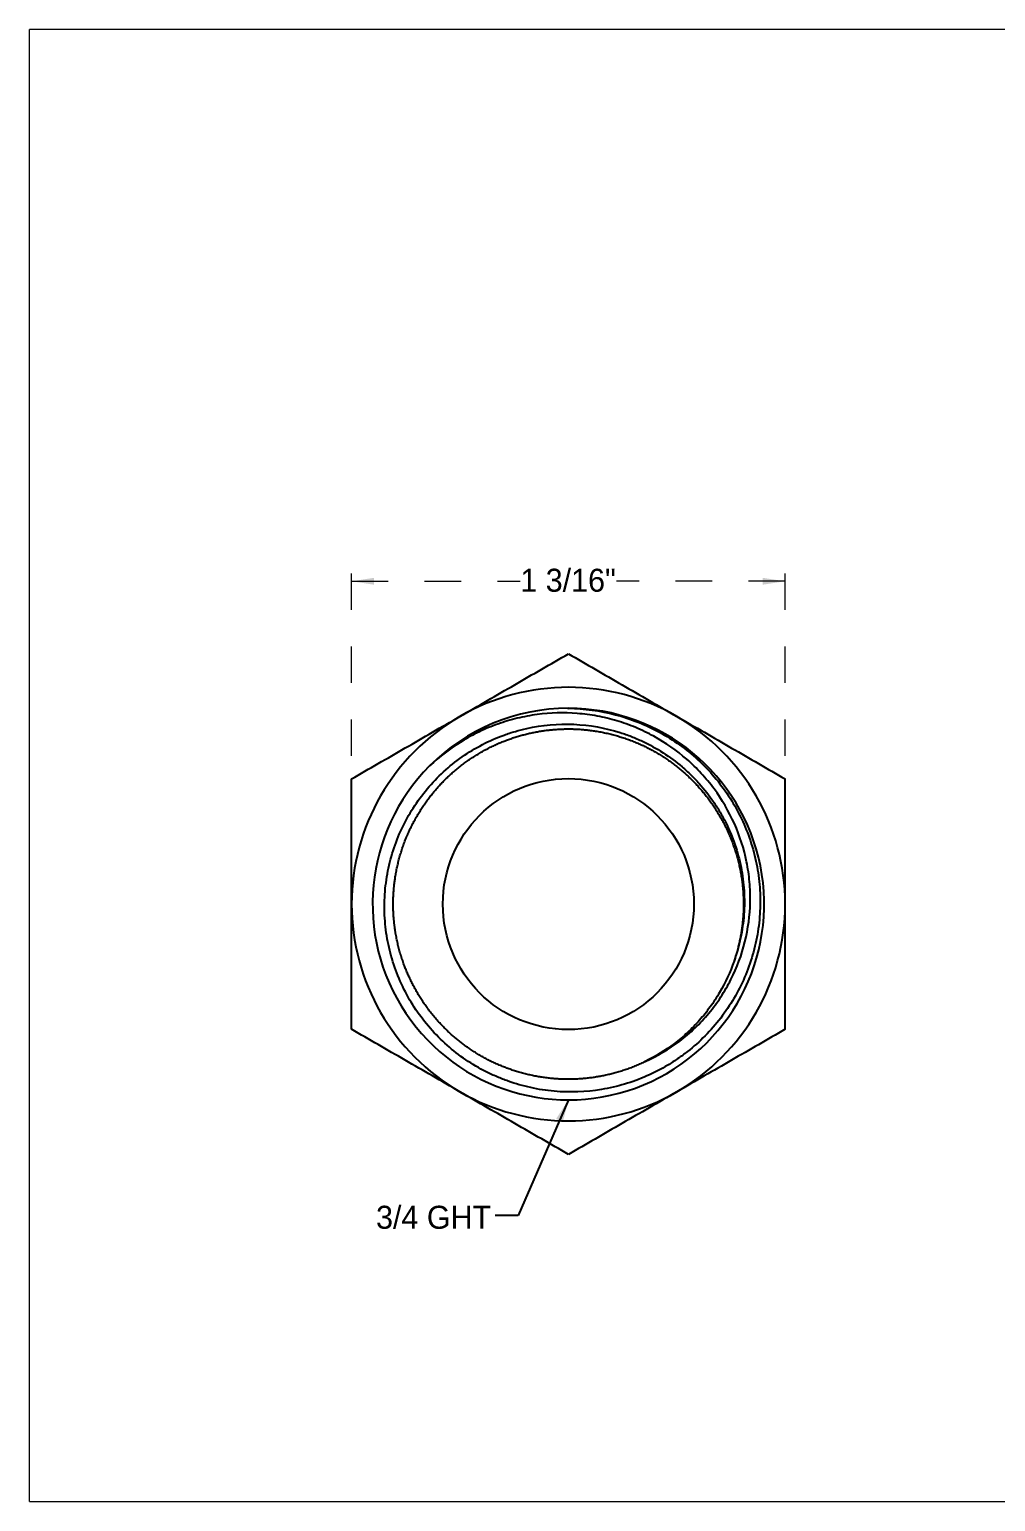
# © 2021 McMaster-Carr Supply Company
# Model space of a CAD drawing. Header units: inches. Extents: x 0.13 to 5.42, y 0.13 to 4.16.
# Drawn here: x 0.126 to 2.772, y 0.126 to 4.158 of the extents above; entities that cross this region are included whole.
import ezdxf

# ---------------------------------------------------------------- set-up
doc = ezdxf.new("R2010")
doc.units = ezdxf.units.IN
doc.header["$LTSCALE"] = 0.50402
doc.header["$MEASUREMENT"] = 0
doc.linetypes.add('SLD-Dashed', pattern=[0.075, 0.05, -0.025])
doc.linetypes.add('SLD-Solid', pattern=[0])
doc.styles.add('SLDTEXTSTYLE0', font='ARIAL.TTF', dxfattribs={"width": 0.948})
doc.styles.get("Standard").update_dxf_attribs({"font": 'ARIAL.TTF'})
doc.dimstyles.new('SLDDIMSTYLE0', dxfattribs={"dimtxt": 0.061157, "dimasz": 0.061157, "dimexe": 0, "dimexo": 0.0625, "dimgap": 0.015289, "dimtad": 0, "dimtih": 1, "dimtoh": 1, "dimdec": 6, "dimrnd": 1e-09, "dimzin": 12, "dimdsep": 46, "dimtxsty": 'SLDTEXTSTYLE0', "dimsah": 1, "dimcen": 0.09, "dimadec": 0, "dimazin": 3, "dimtfac": 1, "dimtdec": 4, "dimtofl": 0, "dimtmove": 0, "dimatfit": 3, "dimfxl": 0, "dimfrac": 2, "dimtolj": 1, "dimtzin": 12, "dimarcsym": 0})
doc.dimstyles.new('SLDDIMSTYLE1', dxfattribs={"dimtxt": 0.18, "dimasz": 0.061157, "dimexe": 0, "dimexo": 0.0625, "dimgap": 0, "dimtad": 0, "dimtih": 1, "dimtoh": 1, "dimdec": 0, "dimrnd": 1e-09, "dimzin": 0, "dimdsep": 46, "dimtxsty": 'Standard', "dimsah": 1, "dimcen": 0.09, "dimadec": 0, "dimazin": 0, "dimtfac": 0.061157, "dimtdec": 0, "dimtofl": 0, "dimtmove": 0, "dimatfit": 3, "dimfxl": 0, "dimfrac": 2, "dimtolj": 1, "dimtzin": 0, "dimarcsym": 0})

# ---------------------------------------------------------------- blocks, each defined once
blk = doc.blocks.new('_D')
at = {"color": 7, "linetype": 'SLD-Dashed', "lineweight": 18}
for p, q in [((1.0083, 2.1683), (1.0083, 2.6782)), ((2.1958, 2.1683), (2.1958, 2.6782)), ((1.0083, 2.6467), (1.4705, 2.6467)), ((2.1958, 2.6467), (1.7338, 2.6467))]:
    blk.add_line(p, q, dxfattribs=at)
for points in [[(1.0083, 2.6467), (1.0695, 2.6373), (1.0695, 2.6561)], [(2.1958, 2.6467), (2.1347, 2.6561), (2.1347, 2.6373)]]:
    blk.add_solid(points, dxfattribs=at)
at = {"color": 7, "linetype": 'SLD-Dashed', "lineweight": 18, "insert": (1.4705, 2.681), "char_height": 0.063, "attachment_point": 1, "style": 'SLDTEXTSTYLE0'}
blk.add_mtext('1 3/16"', dxfattribs=at)

msp = doc.modelspace()

# ---------------------------------------------------------------- linework, layer by layer
at = {"color": 7, "linetype": 'SLD-Solid', "lineweight": 18}
for p, q in [((0.126005, 0.126005), (0.126005, 4.158165)), ((5.418215, 4.158165), (0.126005, 4.158165)), ((0.126005, 0.126005), (5.418215, 0.126005))]:
    msp.add_line(p, q, dxfattribs=at)
at = {"color": 7, "linetype": 'SLD-Solid', "lineweight": 25}
for p, q in [((1.6006058, 2.2986788), (1.6036404, 2.2986608)), ((2.0791102, 1.8137413), (2.0796212, 1.8084224)), ((2.0570649, 1.6103104), (2.0558059, 1.6064981)), ((2.0573564, 1.6111929), (2.0570605, 1.6103225)), ((1.9792402, 1.4659754), (1.9763686, 1.4622921)), ((1.8178754, 1.333998), (1.8112875, 1.3307041))]:
    msp.add_line(p, q, dxfattribs=at)
msp.add_circle((1.6020897, 1.7624499), 0.34375, dxfattribs=at)
for radius, start, end in [(0.59375, 60, 120), (0.53625, 135.1117082, 90), (0.53625, 90, 135.1117082), (0.59375, 120, 180), (0.59375, 0, 60), (0.59375, 180, 240), (0.59375, 300, 0), (0.59375, 240, 300)]:
    msp.add_arc((1.6020897, 1.7624499), radius, start, end, dxfattribs=at)
for points, knots in [([(1.3052147, 2.2766525), (1.3304095, 2.2911987), (1.3557173, 2.3058102), (1.4057815, 2.3347147), (1.4306461, 2.3490703), (1.5047984, 2.3918821), (1.5536461, 2.4200844), (1.6020897, 2.4480533)], [0, 0, 0, 0, 0.25, 0.25, 0.5, 0.5, 1, 1, 1, 1]), ([(1.6020897, 2.4480533), (1.6506546, 2.4200144), (1.6995742, 2.3917706), (1.7984361, 2.3346927), (1.848386, 2.3058541), (1.8989647, 2.2766525)], [0, 0, 0, 0, 0.5, 0.5, 1, 1, 1, 1]), ([(1.6020897, 2.2986999), (1.645797, 2.2981561), (1.6887564, 2.2923343), (1.752079, 2.2757208), (1.7727532, 2.2689102), (1.8128622, 2.252958), (1.8323633, 2.2437991), (1.8702582, 2.2231146), (1.8887272, 2.2115345), (1.924172, 2.1861428), (1.9409482, 2.172483), (1.97266, 2.1432893), (1.9875973, 2.127757), (2.0156151, 2.0948015), (2.0287753, 2.0772458), (2.0645567, 2.0228009), (2.0836476, 1.9841702), (2.1051574, 1.922732), (2.1111193, 1.9015982), (2.1202625, 1.8592921), (2.1235049, 1.8379835), (2.1273652, 1.7950594), (2.1279832, 1.7734439), (2.1265074, 1.7298956), (2.1244059, 1.7081465), (2.1175826, 1.6653496), (2.1128585, 1.6442008), (2.1007539, 1.6024089), (2.0933542, 1.5817778), (2.0676876, 1.5222015), (2.0458862, 1.4849938), (1.992617, 1.415751), (1.9621854, 1.3850877), (1.9197086, 1.3517108), (1.9109862, 1.345283), (1.8930746, 1.3329366), (1.88386, 1.3270063), (1.8558846, 1.3102289), (1.8366931, 1.3003138), (1.7972577, 1.2829529), (1.7770137, 1.2755071), (1.7354528, 1.2631327), (1.7140428, 1.2582067), (1.6499467, 1.2476605), (1.6068711, 1.2459879), (1.5417264, 1.2517692), (1.520173, 1.2550866), (1.4780065, 1.264324), (1.4572929, 1.2702523), (1.4267778, 1.281112), (1.4166988, 1.2850607), (1.3967302, 1.2936282), (1.386806, 1.2982657), (1.3576711, 1.3130331), (1.3390524, 1.3240201), (1.3033753, 1.3482085), (1.2863164, 1.3614095), (1.2538049, 1.3900898), (1.238291, 1.4056584), (1.1954704, 1.4545356), (1.1713904, 1.4902938), (1.1421058, 1.5487867), (1.1336268, 1.5688749), (1.1193959, 1.6096324), (1.1136011, 1.6303894), (1.1069158, 1.6620992), (1.105022, 1.6727648), (1.1019169, 1.6942916), (1.1007048, 1.7051864), (1.0981514, 1.7377275), (1.0978643, 1.7593361), (1.1000403, 1.8023867), (1.1025034, 1.8238289), (1.1102384, 1.8665432), (1.1155482, 1.8878599), (1.1352741, 1.9497117), (1.15353, 1.9887917), (1.2006077, 2.0624915), (1.228401, 2.0955062), (1.2762409, 2.1394009), (1.2933634, 2.1531701), (1.3289019, 2.1780974), (1.3473488, 2.1893002), (1.3855697, 2.2092365), (1.4053436, 2.21797), (1.436031, 2.2291604), (1.4464482, 2.2325729), (1.4673079, 2.2386525), (1.4777885, 2.2413351), (1.5304407, 2.2529997), (1.5733983, 2.2568351), (1.6607355, 2.2529834), (1.7031078, 2.2453707), (1.7545136, 2.2290132), (1.7647155, 2.225394), (1.784957, 2.2174434), (1.795025, 2.2130964), (1.824539, 2.199168), (1.8434227, 2.1886633), (1.8796489, 2.1652818), (1.8969932, 2.1524079), (1.9218109, 2.1312534), (1.9299112, 2.1238651), (1.9454975, 2.1086558), (1.9529981, 2.1008263), (1.9746411, 2.0766781), (1.9879286, 2.0597025), (2.0061541, 2.0329287), (2.011944, 2.0237849), (2.022943, 2.0050511), (2.02817, 1.995423), (2.0525378, 1.9466861), (2.0665176, 1.9058907), (2.0791993, 1.8419868), (2.082003, 1.8201925), (2.0846184, 1.7770002), (2.0844712, 1.7554377), (2.0812863, 1.7123795), (2.0782333, 1.6908128), (2.0691648, 1.6480647), (2.0632048, 1.6270832), (2.0558059, 1.6064981)], [0, 0, 0, 0, 0.03125, 0.03125, 0.046875, 0.046875, 0.0625, 0.0625, 0.078125, 0.078125, 0.09375, 0.09375, 0.109375, 0.109375, 0.125, 0.125, 0.15625, 0.15625, 0.171875, 0.171875, 0.1875, 0.1875, 0.203125, 0.203125, 0.21875, 0.21875, 0.234375, 0.234375, 0.25, 0.25, 0.28125, 0.28125, 0.3125, 0.3125, 0.3203125, 0.3203125, 0.328125, 0.328125, 0.34375, 0.34375, 0.359375, 0.359375, 0.375, 0.375, 0.40625, 0.40625, 0.421875, 0.421875, 0.4375, 0.4375, 0.4453125, 0.4453125, 0.453125, 0.453125, 0.46875, 0.46875, 0.484375, 0.484375, 0.5, 0.5, 0.53125, 0.53125, 0.546875, 0.546875, 0.5625, 0.5625, 0.5703125, 0.5703125, 0.578125, 0.578125, 0.59375, 0.59375, 0.609375, 0.609375, 0.625, 0.625, 0.65625, 0.65625, 0.6875, 0.6875, 0.703125, 0.703125, 0.71875, 0.71875, 0.734375, 0.734375, 0.7421875, 0.7421875, 0.75, 0.75, 0.78125, 0.78125, 0.8125, 0.8125, 0.8203125, 0.8203125, 0.828125, 0.828125, 0.84375, 0.84375, 0.859375, 0.859375, 0.8671875, 0.8671875, 0.875, 0.875, 0.890625, 0.890625, 0.8984375, 0.8984375, 0.90625, 0.90625, 0.9375, 0.9375, 0.953125, 0.953125, 0.96875, 0.96875, 0.984375, 0.984375, 1, 1, 1, 1]), ([(1.0083397, 2.1052516), (1.0569046, 2.1332905), (1.1058242, 2.1615343), (1.2046861, 2.2186122), (1.254636, 2.2474508), (1.3052147, 2.2766525)], [0, 0, 0, 0, 0.5, 0.5, 1, 1, 1, 1]), ([(1.8120625, 1.3310675), (1.8459983, 1.346176), (1.8776192, 1.3649683), (1.9217131, 1.39845), (1.9358956, 1.410552), (1.9625544, 1.4360599), (1.9751004, 1.4495091), (1.9986391, 1.4777868), (2.0096462, 1.4926372), (2.0299997, 1.5236679), (2.0391983, 1.5396172), (2.0639643, 1.5887198), (2.0767338, 1.6232013), (2.0945875, 1.695208), (2.09938, 1.7315569), (2.1005666, 1.7865817), (2.099949, 1.8050459), (2.0966286, 1.8419891), (2.0939543, 1.8602012), (2.0829943, 1.9140861), (2.0717916, 1.9490327), (2.0415658, 2.0168304), (2.023054, 2.0484805), (1.9903734, 2.0927053), (1.9786537, 2.1069003), (1.9535035, 2.1341586), (1.9402528, 2.1470213), (1.8987638, 2.1831665), (1.8687218, 2.2041431), (1.8200796, 2.2309062), (1.803379, 2.2389554), (1.7695116, 2.2531197), (1.7522725, 2.2592752), (1.7171885, 2.2697477), (1.6993436, 2.2740647), (1.663032, 2.2808118), (1.644582, 2.2832235), (1.589605, 2.287451), (1.5530154, 2.2864038), (1.4982296, 2.2791096), (1.4799136, 2.2756845), (1.4441241, 2.2670285), (1.4089964, 2.2565579), (1.3751678, 2.242526), (1.3419976, 2.226689), (1.3256626, 2.2178164), (1.278378, 2.1888026), (1.2491394, 2.1663744), (1.2221651, 2.1408959)], [0, 0, 0, 0, 0.0625, 0.0625, 0.09375, 0.09375, 0.125, 0.125, 0.15625, 0.15625, 0.1875, 0.1875, 0.25, 0.25, 0.3125, 0.3125, 0.34375, 0.34375, 0.375, 0.375, 0.4375, 0.4375, 0.5, 0.5, 0.53125, 0.53125, 0.5625, 0.5625, 0.625, 0.625, 0.65625, 0.65625, 0.6875, 0.6875, 0.71875, 0.71875, 0.75, 0.75, 0.8125, 0.8125, 0.84375, 0.84375, 0.875, 0.90625, 0.90625, 0.9375, 0.9375, 1, 1, 1, 1]), ([(1.8989647, 2.2766525), (1.9241595, 2.2621062), (1.9494673, 2.2474948), (1.9995315, 2.2185902), (2.0243961, 2.2042346), (2.0985484, 2.1614228), (2.1473961, 2.1332205), (2.1958397, 2.1052516)], [0, 0, 0, 0, 0.25, 0.25, 0.5, 0.5, 1, 1, 1, 1]), ([(1.8120625, 1.3310675), (1.8078687, 1.3290695), (1.7994743, 1.3250703), (1.7866602, 1.3195352), (1.7736872, 1.3143427), (1.7605554, 1.3095339), (1.7472855, 1.3051066), (1.7341481, 1.3011458), (1.7211676, 1.2976298), (1.7083656, 1.2945369), (1.6954996, 1.2917998), (1.6825844, 1.2894199), (1.6696348, 1.2873982), (1.6566656, 1.2857344), (1.6436914, 1.2844278), (1.6307267, 1.2834766), (1.6177859, 1.2828785), (1.6049485, 1.2826316), (1.5921936, 1.282726), (1.5794983, 1.2831557), (1.5667745, 1.2839245), (1.5537687, 1.2850584), (1.5404957, 1.2865848), (1.526973, 1.2885309), (1.513481, 1.2908669), (1.5000366, 1.2935924), (1.4866566, 1.2967058), (1.4733577, 1.3002048), (1.4605233, 1.3039782), (1.4481586, 1.3079858), (1.4362657, 1.3121891), (1.4244934, 1.3167012), (1.4128537, 1.3215169), (1.401358, 1.3266302), (1.3900178, 1.3320346), (1.3788438, 1.337723), (1.3678466, 1.3436879), (1.3570361, 1.3499213), (1.3464219, 1.3564144), (1.336013, 1.3631584), (1.3260091, 1.370013), (1.316385, 1.3769667), (1.3071119, 1.3840153), (1.2979858, 1.3913087), (1.2890122, 1.3988461), (1.2795829, 1.4071679), (1.2697547, 1.4163275), (1.259594, 1.426378), (1.2497157, 1.4367499), (1.2401349, 1.4474311), (1.2309211, 1.4583432), (1.2220809, 1.4694667), (1.2136196, 1.4807819), (1.2054953, 1.4923411), (1.1979957, 1.5037088), (1.1910871, 1.5148433), (1.1847349, 1.5257073), (1.1786786, 1.5367179), (1.1729229, 1.547863), (1.167472, 1.5591302), (1.1623293, 1.5705073), (1.1574977, 1.5819817), (1.1527653, 1.5940881), (1.1481854, 1.6068332), (1.1438048, 1.6202506), (1.1398157, 1.6338073), (1.1362155, 1.6475246), (1.1330114, 1.6613922), (1.1302119, 1.6753932), (1.1278909, 1.6891163), (1.1260147, 1.7025359), (1.124549, 1.7156297), (1.1234421, 1.7287765), (1.1226966, 1.7419614), (1.1223142, 1.7551697), (1.1222962, 1.7679771), (1.1226045, 1.7803696), (1.1232014, 1.7923362), (1.1240962, 1.8042749), (1.1252872, 1.8161746), (1.1267721, 1.8280244), (1.1286536, 1.8405127), (1.1309914, 1.8536152), (1.1338477, 1.867301), (1.1370905, 1.8808542), (1.1407361, 1.8943496), (1.1447884, 1.9077811), (1.149261, 1.9211696), (1.1541357, 1.9344484), (1.1594205, 1.9476276), (1.1651134, 1.9606894), (1.1712105, 1.9736151), (1.1774357, 1.9858524), (1.1837286, 1.9974095), (1.1900329, 2.0082982), (1.1966287, 2.0190305), (1.2035098, 2.0295948), (1.2106697, 2.0399797), (1.2181014, 2.0501743), (1.225797, 2.0601681), (1.2338743, 2.0701059), (1.2423385, 2.0799659), (1.2511935, 2.089725), (1.2602977, 2.0992215), (1.2696393, 2.1084461), (1.2792063, 2.1173903), (1.2892734, 2.1263003), (1.2998498, 2.1351388), (1.3109432, 2.1438672), (1.3222637, 2.1522482), (1.333831, 2.1602978), (1.345596, 2.1679817), (1.3575529, 2.175301), (1.3696838, 2.18225), (1.3820468, 2.1888606), (1.3941772, 2.1948974), (1.4060372, 2.2003945), (1.4175931, 2.2053869), (1.4292885, 2.2100792), (1.4411115, 2.2144658), (1.4530501, 2.2185415), (1.465092, 2.222302), (1.4772247, 2.2257436), (1.4894355, 2.2288631), (1.5017115, 2.2316581), (1.5140398, 2.2341268), (1.5264075, 2.2362684), (1.5388017, 2.2380822), (1.5512094, 2.2395688), (1.5636179, 2.240729), (1.5760145, 2.2415644), (1.5885819, 2.2420854), (1.601323, 2.2422773), (1.6142597, 2.2421238), (1.6272178, 2.2416202), (1.6402036, 2.2407629), (1.6532029, 2.2395492), (1.666586, 2.2379308), (1.6803349, 2.2358685), (1.6944275, 2.2333231), (1.708463, 2.2303524), (1.7224223, 2.2269585), (1.7362036, 2.2231673), (1.7497907, 2.2189916), (1.7631681, 2.214445), (1.7764005, 2.2095086), (1.7890049, 2.2043792), (1.8009859, 2.1991103), (1.8123519, 2.1937522), (1.8235532, 2.1881089), (1.8345795, 2.1821878), (1.8454206, 2.175997), (1.8560669, 2.1695449), (1.8665094, 2.1628406), (1.8772259, 2.1555628), (1.8882007, 2.1476591), (1.8994177, 2.1390692), (1.9104142, 2.1301217), (1.9211801, 2.1208189), (1.9316986, 2.1111695), (1.9419534, 2.1011835), (1.9516506, 2.0911589), (1.9608042, 2.0811365), (1.9694303, 2.0711541), (1.9777866, 2.0609282), (1.985863, 2.05047), (1.99365, 2.039791), (2.0013593, 2.0285825), (2.0089506, 2.0168362), (2.0163807, 2.0045469), (2.0234294, 1.9920595), (2.0300893, 1.9793918), (2.0363168, 1.9666378), (2.0421148, 1.9538192), (2.0474875, 1.9409568), (2.0524669, 1.9279908), (2.0570856, 1.9148409), (2.0613451, 1.9014829), (2.0652431, 1.8878899), (2.0687512, 1.8741358), (2.0718611, 1.8602354), (2.0745646, 1.8462057), (2.0768546, 1.8320646), (2.0786468, 1.818425), (2.0799964, 1.8053139), (2.0809571, 1.7927531), (2.081588, 1.7801609), (2.081888, 1.7675504), (2.0818562, 1.7549346), (2.0814929, 1.7423266), (2.0807987, 1.7297395), (2.0797589, 1.7169873), (2.0783572, 1.7040853), (2.0765779, 1.6910503), (2.0744465, 1.6780956), (2.0719684, 1.6652349), (2.0691464, 1.6524829), (2.0659041, 1.6394788), (2.0621744, 1.6262611), (2.0591059, 1.6161797), (2.0571935, 1.6106746), (2.0568191, 1.6095969)], [0, 0, 0, 0, 0.005291203, 0.010590878, 0.015896793, 0.021206703, 0.02651835, 0.031829475, 0.036834616, 0.041835395, 0.046829932, 0.051816364, 0.056792844, 0.061757548, 0.066708678, 0.071644468, 0.076563181, 0.081463121, 0.086267904, 0.091090553, 0.095930442, 0.100785945, 0.105959642, 0.111147062, 0.116346146, 0.121554805, 0.126770928, 0.131992386, 0.137217036, 0.142007292, 0.146796764, 0.151583796, 0.156366735, 0.161143938, 0.165913774, 0.170674626, 0.175424896, 0.180163008, 0.184887409, 0.189596575, 0.194289013, 0.198699283, 0.203119731, 0.207555395, 0.212005028, 0.216467361, 0.221879508, 0.227306017, 0.232744525, 0.238192638, 0.243647936, 0.249010457, 0.254375231, 0.259739928, 0.265102221, 0.269886091, 0.274664546, 0.279435951, 0.284198688, 0.288951154, 0.293691769, 0.298418975, 0.303131242, 0.308496429, 0.313843031, 0.319206038, 0.324590726, 0.32999486, 0.335416151, 0.340852266, 0.345846397, 0.35084914, 0.355858622, 0.360872957, 0.365890247, 0.370908587, 0.375460097, 0.380009479, 0.384555317, 0.389096197, 0.393630719, 0.398157492, 0.403480744, 0.4087891, 0.414080374, 0.419352426, 0.424710076, 0.430058494, 0.435428872, 0.440820202, 0.44623023, 0.451656654, 0.457097125, 0.461867229, 0.466644647, 0.471427748, 0.476214886, 0.481004411, 0.485794664, 0.490583988, 0.495370726, 0.500380816, 0.505384367, 0.510379506, 0.515364379, 0.520337153, 0.525296025, 0.530675993, 0.536035147, 0.54137223, 0.546717569, 0.552085067, 0.557376156, 0.562684348, 0.56800746, 0.573343268, 0.578116311, 0.582896056, 0.587680867, 0.592469096, 0.597259088, 0.602049187, 0.606837734, 0.611623072, 0.616403555, 0.621177544, 0.625943413, 0.630699555, 0.635444381, 0.640176325, 0.644893849, 0.649595441, 0.654502206, 0.659406667, 0.664330363, 0.669271669, 0.67422885, 0.679200136, 0.684625419, 0.690062921, 0.695510249, 0.700964986, 0.706424693, 0.711789378, 0.717154163, 0.722516718, 0.727874721, 0.732652956, 0.737424084, 0.742186486, 0.746938562, 0.751678731, 0.756405436, 0.76111715, 0.765812373, 0.771159401, 0.776520252, 0.781902993, 0.787305391, 0.792725165, 0.798159984, 0.803607479, 0.80861013, 0.813619543, 0.818633832, 0.823651098, 0.828669437, 0.833686942, 0.839145433, 0.84459823, 0.8500429, 0.855477032, 0.860898243, 0.866207804, 0.871500447, 0.876774028, 0.88202645, 0.887373823, 0.892742112, 0.898131564, 0.903539929, 0.908964907, 0.914404156, 0.919855295, 0.924632941, 0.929416211, 0.934203462, 0.93899304, 0.943783289, 0.94857255, 0.953359166, 0.958141487, 0.963145127, 0.968140377, 0.973125382, 0.97809831, 0.983057358, 0.98800075, 0.993361916, 0.998700535, 1, 1, 1, 1]), ([(1.0083397, 1.7624499), (1.0083397, 1.7914428), (1.0083397, 1.8205337), (1.0083397, 1.8789095), (1.0083397, 1.9078152), (1.0083397, 1.9936658), (1.0083397, 2.049818), (1.0083397, 2.1052516)], [0, 0, 0, 0, 0.25, 0.25, 0.5, 0.5, 1, 1, 1, 1]), ([(2.1958397, 1.7624499), (2.1958397, 1.7914428), (2.1958397, 1.8205337), (2.1958397, 1.8789095), (2.1958397, 1.9078152), (2.1958397, 1.9936658), (2.1958397, 2.049818), (2.1958397, 2.1052516)], [0, 0, 0, 0, 0.25, 0.25, 0.5, 0.5, 1, 1, 1, 1]), ([(1.0083397, 1.4196482), (1.0083397, 1.4754233), (1.0083397, 1.5325203), (1.0083397, 1.6469491), (1.0083397, 1.7045013), (1.0083397, 1.7624499)], [0, 0, 0, 0, 0.5, 0.5, 1, 1, 1, 1]), ([(2.1958397, 1.4196482), (2.1958397, 1.4754233), (2.1958397, 1.5325203), (2.1958397, 1.6469491), (2.1958397, 1.7045013), (2.1958397, 1.7624499)], [0, 0, 0, 0, 0.5, 0.5, 1, 1, 1, 1]), ([(2.0558059, 1.6064981), (2.0455208, 1.5765754), (2.032332, 1.5478165), (2.0084573, 1.5069233), (1.9998032, 1.4936581), (1.9814101, 1.4682712), (1.9618664, 1.4439086), (1.9400561, 1.4215635), (1.9170969, 1.4002411), (1.9049871, 1.3900502), (1.8672951, 1.3613991), (1.8405123, 1.3449153), (1.8120625, 1.3310675)], [0, 0, 0, 0, 0.25, 0.25, 0.375, 0.375, 0.5, 0.625, 0.625, 0.75, 0.75, 1, 1, 1, 1]), ([(1.3052147, 1.2482473), (1.2800199, 1.2627935), (1.2547121, 1.277405), (1.2046479, 1.3063095), (1.1797833, 1.3206651), (1.105631, 1.363477), (1.0567833, 1.3916792), (1.0083397, 1.4196482)], [0, 0, 0, 0, 0.25, 0.25, 0.5, 0.5, 1, 1, 1, 1]), ([(2.1958397, 1.4196482), (2.1472748, 1.3916092), (2.0983552, 1.3633655), (1.9994933, 1.3062875), (1.9495434, 1.2774489), (1.8989647, 1.2482473)], [0, 0, 0, 0, 0.5, 0.5, 1, 1, 1, 1]), ([(1.6020897, 1.0768464), (1.5535248, 1.1048854), (1.5046052, 1.1331291), (1.4057433, 1.1902071), (1.3557934, 1.2190457), (1.3052147, 1.2482473)], [0, 0, 0, 0, 0.5, 0.5, 1, 1, 1, 1]), ([(1.8989647, 1.2482473), (1.8737699, 1.2337011), (1.8484621, 1.2190896), (1.7983979, 1.190185), (1.7735333, 1.1758294), (1.699381, 1.1330176), (1.6505333, 1.1048153), (1.6020897, 1.0768464)], [0, 0, 0, 0, 0.25, 0.25, 0.5, 0.5, 1, 1, 1, 1])]:
    msp.add_open_spline(points, degree=3, knots=knots, dxfattribs=at)

# ---------------------------------------------------------------- texts
at = {"color": 7, "linetype": 'Continuous', "lineweight": 0, "insert": (1.0752868, 0.9361714), "char_height": 0.0630025, "attachment_point": 1, "style": 'SLDTEXTSTYLE0'}
msp.add_mtext('3/4 GHT', dxfattribs=at)

# ---------------------------------------------------------------- dimensions: what is measured, and where the dimension line sits
at = {"color": 7, "linetype": 'SLD-Dashed', "lineweight": 18}
dim = msp.add_linear_dim(base=(2.1958397, 2.6467007), p1=(1.0083397, 2.1052516), p2=(2.1958397, 2.1052516), dimstyle='SLDDIMSTYLE0', dxfattribs=at)
dim.commit()
dim.dimension.update_dxf_attribs({"geometry": '_D', "text_midpoint": (1.6021486, 2.6467007), "dimtype": 160})

# ---------------------------------------------------------------- leaders
at = {"color": 7, "linetype": 'Continuous', "lineweight": 0}
msp.add_leader([(1.6020798, 1.2262788), (1.4649726, 0.9092228), (1.4019701, 0.9092228)], dimstyle='SLDDIMSTYLE1', dxfattribs=at)

doc.saveas('drawing.dxf')
